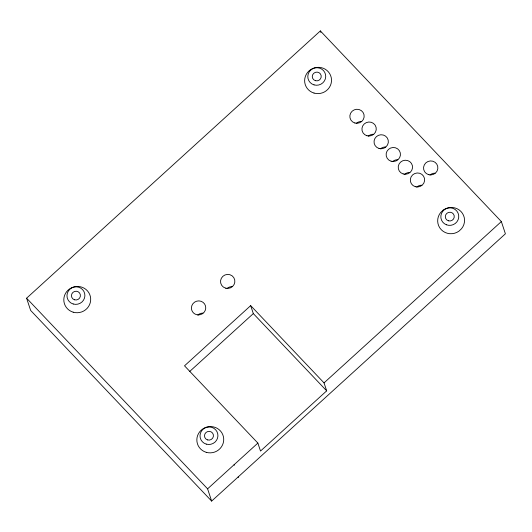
<?xml version="1.0" encoding="UTF-8"?>
<svg xmlns="http://www.w3.org/2000/svg" width="532" height="532" viewBox="0 0 532 532"><rect width="100%" height="100%" fill="white"/><g stroke="black" fill="none" stroke-linecap="round" stroke-linejoin="round"><path stroke-width="0.8" d="M26.6 298.193L320.357 30.916L501.35 221.558L505.4 233.807L211.643 501.084L30.65 310.442L26.6 298.193L207.593 488.835L211.643 501.084M250.678 305.621L184.518 365.817L257.874 443.083L260.514 451.05L326.675 390.854L324.035 382.887L250.678 305.621L253.312 313.587L326.675 390.854M189.605 371.555L253.312 313.587M207.593 488.835L257.874 443.083M324.035 382.887L501.35 221.558M234.06 464.755L234.472 465.194M238.11 477.005L238.529 477.443M320.357 30.916L320.863 32.445M356.221 123.437A7.189 6.989 -18.3 0 1 361.381 121.522M380.407 148.913A7.189 6.989 -18.3 0 1 385.567 146.998M392.503 161.648A7.189 6.989 -18.3 0 1 397.663 159.74M368.317 136.172A7.189 6.989 -18.3 0 1 373.471 134.264M404.599 174.39A7.189 6.989 -18.3 0 1 409.753 172.474M416.689 187.131A7.189 6.989 -18.3 0 1 421.849 185.216M429.923 175.088A7.189 6.989 -18.3 0 1 435.083 173.173M226.918 288.57A7.189 6.989 -18.3 0 1 232.072 286.655M197.804 315.057A7.189 6.989 -18.3 0 1 202.965 313.142M443.216 210.087L440.669 212.487A13.48 13.107 -18.3 0 0 441.354 229.797A13.48 13.107 -18.3 0 0 459.01 231.107L461.557 228.7A13.48 13.107 -18.3 0 0 460.872 211.39A13.48 13.107 -18.3 0 0 443.216 210.087M198.27 314.911L196.428 314.618A7.189 6.989 -18.3 0 1 191.587 309.524L191.427 307.702A7.189 6.989 -18.3 0 1 198.915 300.893A7.189 6.989 -18.3 0 1 205.751 308.101A7.189 6.989 -18.3 0 1 198.27 314.911M314.02 93.067A13.48 13.107 -18.3 0 0 331.21 77.433A13.48 13.107 -18.3 0 0 309.006 70.916A13.48 13.107 -18.3 0 0 314.02 93.067M73.19 312.191A13.48 13.107 -18.3 0 0 90.38 296.55A13.48 13.107 -18.3 0 0 68.182 290.04A13.48 13.107 -18.3 0 0 73.19 312.191M206.23 452.313A13.48 13.107 -18.3 0 0 223.413 436.672A13.48 13.107 -18.3 0 0 201.216 430.162A13.48 13.107 -18.3 0 0 206.23 452.313M354.844 122.998A7.189 6.989 -18.3 0 0 364.008 114.659A7.189 6.989 -18.3 0 0 352.171 111.181A7.189 6.989 -18.3 0 0 354.844 122.998M366.934 135.74A7.189 6.989 -18.3 0 0 376.104 127.394A7.189 6.989 -18.3 0 0 364.26 123.923A7.189 6.989 -18.3 0 0 366.934 135.74M379.03 148.475A7.189 6.989 -18.3 0 0 388.194 140.135A7.189 6.989 -18.3 0 0 376.357 136.664A7.189 6.989 -18.3 0 0 379.03 148.475M391.126 161.216A7.189 6.989 -18.3 0 0 400.29 152.87A7.189 6.989 -18.3 0 0 388.453 149.399A7.189 6.989 -18.3 0 0 391.126 161.216M403.216 173.951A7.189 6.989 -18.3 0 0 412.386 165.612A7.189 6.989 -18.3 0 0 400.543 162.14A7.189 6.989 -18.3 0 0 403.216 173.951M428.546 174.649A7.189 6.989 -18.3 0 0 437.71 166.31A7.189 6.989 -18.3 0 0 425.873 162.839A7.189 6.989 -18.3 0 0 428.546 174.649M415.312 186.692A7.189 6.989 -18.3 0 0 424.476 178.353A7.189 6.989 -18.3 0 0 412.639 174.875A7.189 6.989 -18.3 0 0 415.312 186.692M225.535 288.131A7.189 6.989 -18.3 0 0 234.705 279.792A7.189 6.989 -18.3 0 0 222.861 276.321A7.189 6.989 -18.3 0 0 225.535 288.131M73.23 304.005A8.984 8.738 -18.3 0 0 84.688 293.578A8.984 8.738 -18.3 0 0 69.885 289.235A8.984 8.738 -18.3 0 0 73.23 304.005M74.58 299.809A4.495 4.369 -18.3 0 0 80.312 294.595A4.495 4.369 -18.3 0 0 72.911 292.42A4.495 4.369 -18.3 0 0 74.58 299.809M206.263 444.127A8.984 8.738 -18.3 0 0 217.721 433.7A8.984 8.738 -18.3 0 0 202.925 429.364A8.984 8.738 -18.3 0 0 206.263 444.127M207.613 439.931A4.495 4.369 -18.3 0 0 213.345 434.717A4.495 4.369 -18.3 0 0 205.944 432.549A4.495 4.369 -18.3 0 0 207.613 439.931M314.053 84.887A8.984 8.738 -18.3 0 0 325.511 74.46A8.984 8.738 -18.3 0 0 310.715 70.118A8.984 8.738 -18.3 0 0 314.053 84.887M315.41 80.684A4.495 4.369 -18.3 0 0 321.135 75.471A4.495 4.369 -18.3 0 0 313.734 73.303A4.495 4.369 -18.3 0 0 315.41 80.684M446.408 224.783A8.984 8.738 -18.3 0 0 458.677 215.274A8.984 8.738 -18.3 0 0 444.3 209.781A8.984 8.738 -18.3 0 0 446.408 224.783M448.443 220.813A4.495 4.369 -18.3 0 0 454.168 215.6A4.495 4.369 -18.3 0 0 446.774 213.425A4.495 4.369 -18.3 0 0 448.443 220.813"/></g></svg>
